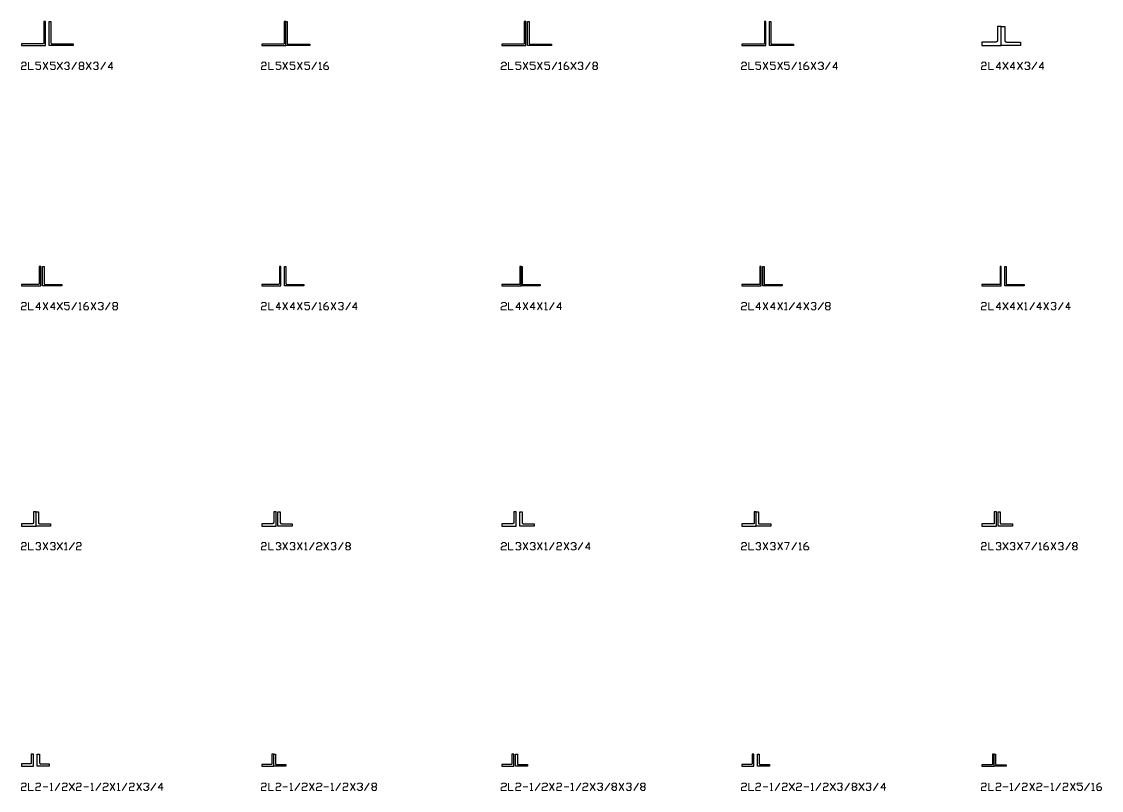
# Model space of a CAD drawing. Header units: inches. Extents: x 0 to 985, y -1555 to 12.
# Drawn here: x 750 to 974.9, y -355 to -195 of the extents above; entities that cross this region are included whole.
import ezdxf

# ---------------------------------------------------------------- set-up
doc = ezdxf.new("R2010")
doc.units = ezdxf.units.IN
doc.header["$MEASUREMENT"] = 0
doc.layers.add('AISC_STEEL', color=7, linetype='Continuous')

msp = doc.modelspace()

# ---------------------------------------------------------------- linework, layer by layer
at = {"color": 3, "lineweight": 0}
for points in [[(750, -203.76), (750.22, -203.43), (750.77, -203.43), (750.98, -203.76), (750.98, -203.97), (750.77, -204.19), (750.22, -204.19), (750, -204.52), (750, -204.96), (750.98, -204.96)], [(751.42, -203.43), (751.42, -204.96), (752.51, -204.96)], [(752.95, -204.74), (753.27, -204.96), (753.71, -204.96), (753.93, -204.74), (753.93, -204.19), (753.71, -203.97), (752.95, -203.97), (752.95, -203.43), (753.93, -203.43)], [(754.47, -204.96), (755.45, -203.43)], [(754.47, -203.43), (755.45, -204.96)], [(756, -204.74), (756.22, -204.96), (756.76, -204.96), (756.98, -204.74), (756.98, -204.19), (756.76, -203.97), (756, -203.97), (756, -203.43), (756.98, -203.43)], [(757.42, -204.96), (758.51, -203.43)], [(757.42, -203.43), (758.51, -204.96)], [(758.94, -203.76), (759.27, -203.43), (759.71, -203.43), (759.93, -203.76), (759.93, -203.97), (759.71, -204.19), (759.49, -204.19)], [(759.71, -204.19), (759.93, -204.52), (759.93, -204.74), (759.71, -204.96), (759.27, -204.96), (758.94, -204.74)], [(760.47, -204.96), (761.45, -203.43)], [(762.76, -204.19), (762.98, -204.52), (762.98, -204.74), (762.76, -204.96), (762.22, -204.96), (762, -204.74), (762, -204.52), (762.22, -204.19), (762.76, -204.19), (762.98, -203.97), (762.98, -203.76), (762.76, -203.43), (762.22, -203.43), (762, -203.76), (762, -203.97), (762.22, -204.19)], [(763.42, -204.96), (764.51, -203.43)], [(763.42, -203.43), (764.51, -204.96)], [(764.94, -203.76), (765.27, -203.43), (765.71, -203.43), (765.92, -203.76), (765.92, -203.97), (765.71, -204.19), (765.49, -204.19)], [(765.71, -204.19), (765.92, -204.52), (765.92, -204.74), (765.71, -204.96), (765.27, -204.96), (764.94, -204.74)], [(766.47, -204.96), (767.45, -203.43)], [(768.98, -204.52), (768, -204.52), (768.76, -203.43), (768.76, -204.96)], [(799.95, -203.76), (800.17, -203.43), (800.71, -203.43), (800.93, -203.76), (800.93, -203.97), (800.71, -204.19), (800.17, -204.19), (799.95, -204.52), (799.95, -204.96), (800.93, -204.96)], [(801.47, -203.43), (801.47, -204.96), (802.46, -204.96)], [(803, -204.74), (803.22, -204.96), (803.66, -204.96), (803.98, -204.74), (803.98, -204.19), (803.66, -203.97), (803, -203.97), (803, -203.43), (803.98, -203.43)], [(804.42, -204.96), (805.4, -203.43)], [(804.42, -203.43), (805.4, -204.96)], [(805.95, -204.74), (806.16, -204.96), (806.71, -204.96), (806.93, -204.74), (806.93, -204.19), (806.71, -203.97), (805.95, -203.97), (805.95, -203.43), (806.93, -203.43)], [(807.47, -204.96), (808.45, -203.43)], [(807.47, -203.43), (808.45, -204.96)], [(809, -204.74), (809.22, -204.96), (809.65, -204.96), (809.98, -204.74), (809.98, -204.19), (809.65, -203.97), (809, -203.97), (809, -203.43), (809.98, -203.43)], [(810.42, -204.96), (811.4, -203.43)], [(811.94, -203.76), (812.16, -203.43), (812.16, -204.96)], [(812.92, -204.19), (813.69, -204.19), (813.91, -204.52), (813.91, -204.74), (813.69, -204.96), (813.25, -204.96), (812.92, -204.74), (812.92, -203.97), (813.47, -203.43), (813.69, -203.43)], [(849.89, -203.76), (850.22, -203.43), (850.66, -203.43), (850.98, -203.76), (850.98, -203.97), (850.66, -204.19), (850.22, -204.19), (849.89, -204.52), (849.89, -204.96), (850.98, -204.96)], [(851.42, -203.43), (851.42, -204.96), (852.4, -204.96)], [(852.95, -204.74), (853.16, -204.96), (853.71, -204.96), (853.93, -204.74), (853.93, -204.19), (853.71, -203.97), (852.95, -203.97), (852.95, -203.43), (853.93, -203.43)], [(854.47, -204.96), (855.45, -203.43)], [(854.47, -203.43), (855.45, -204.96)], [(855.89, -204.74), (856.22, -204.96), (856.65, -204.96), (856.98, -204.74), (856.98, -204.19), (856.65, -203.97), (855.89, -203.97), (855.89, -203.43), (856.98, -203.43)], [(857.42, -204.96), (858.4, -203.43)], [(857.42, -203.43), (858.4, -204.96)], [(858.94, -204.74), (859.16, -204.96), (859.71, -204.96), (859.93, -204.74), (859.93, -204.19), (859.71, -203.97), (858.94, -203.97), (858.94, -203.43), (859.93, -203.43)], [(860.47, -204.96), (861.45, -203.43)], [(861.89, -203.76), (862.22, -203.43), (862.22, -204.96)], [(862.98, -204.19), (863.63, -204.19), (863.96, -204.52), (863.96, -204.74), (863.63, -204.96), (863.2, -204.96), (862.98, -204.74), (862.98, -203.97), (863.42, -203.43), (863.63, -203.43)], [(864.4, -204.96), (865.49, -203.43)], [(864.4, -203.43), (865.49, -204.96)], [(865.92, -203.76), (866.14, -203.43), (866.69, -203.43), (866.91, -203.76), (866.91, -203.97), (866.69, -204.19), (866.47, -204.19)], [(866.69, -204.19), (866.91, -204.52), (866.91, -204.74), (866.69, -204.96), (866.14, -204.96), (865.92, -204.74)], [(867.45, -204.96), (868.43, -203.43)], [(869.63, -204.19), (869.96, -204.52), (869.96, -204.74), (869.63, -204.96), (869.2, -204.96), (868.98, -204.74), (868.98, -204.52), (869.2, -204.19), (869.63, -204.19), (869.96, -203.97), (869.96, -203.76), (869.63, -203.43), (869.2, -203.43), (868.98, -203.76), (868.98, -203.97), (869.2, -204.19)], [(899.95, -203.76), (900.17, -203.43), (900.71, -203.43), (900.93, -203.76), (900.93, -203.97), (900.71, -204.19), (900.17, -204.19), (899.95, -204.52), (899.95, -204.96), (900.93, -204.96)], [(901.47, -203.43), (901.47, -204.96), (902.46, -204.96)], [(902.89, -204.74), (903.22, -204.96), (903.66, -204.96), (903.87, -204.74), (903.87, -204.19), (903.66, -203.97), (902.89, -203.97), (902.89, -203.43), (903.87, -203.43)], [(904.42, -204.96), (905.4, -203.43)], [(904.42, -203.43), (905.4, -204.96)], [(905.95, -204.74), (906.16, -204.96), (906.71, -204.96), (906.93, -204.74), (906.93, -204.19), (906.71, -203.97), (905.95, -203.97), (905.95, -203.43), (906.93, -203.43)], [(907.47, -204.96), (908.45, -203.43)], [(907.47, -203.43), (908.45, -204.96)], [(908.89, -204.74), (909.22, -204.96), (909.65, -204.96), (909.87, -204.74), (909.87, -204.19), (909.65, -203.97), (908.89, -203.97), (908.89, -203.43), (909.87, -203.43)], [(910.42, -204.96), (911.4, -203.43)], [(911.94, -203.76), (912.16, -203.43), (912.16, -204.96)], [(912.92, -204.19), (913.69, -204.19), (913.91, -204.52), (913.91, -204.74), (913.69, -204.96), (913.14, -204.96), (912.92, -204.74), (912.92, -203.97), (913.47, -203.43), (913.69, -203.43)], [(914.45, -204.96), (915.43, -203.43)], [(914.45, -203.43), (915.43, -204.96)], [(915.87, -203.76), (916.2, -203.43), (916.63, -203.43), (916.96, -203.76), (916.96, -203.97), (916.63, -204.19), (916.41, -204.19)], [(916.63, -204.19), (916.96, -204.52), (916.96, -204.74), (916.63, -204.96), (916.2, -204.96), (915.87, -204.74)], [(917.4, -204.96), (918.38, -203.43)], [(919.9, -204.52), (918.92, -204.52), (919.69, -203.43), (919.69, -204.96)], [(949.89, -203.76), (950.11, -203.43), (950.66, -203.43), (950.87, -203.76), (950.87, -203.97), (950.66, -204.19), (950.11, -204.19), (949.89, -204.52), (949.89, -204.96), (950.87, -204.96)], [(951.42, -203.43), (951.42, -204.96), (952.4, -204.96)], [(953.93, -204.52), (952.95, -204.52), (953.71, -203.43), (953.71, -204.96)], [(954.36, -204.96), (955.45, -203.43)], [(954.36, -203.43), (955.45, -204.96)], [(956.87, -204.52), (955.89, -204.52), (956.65, -203.43), (956.65, -204.96)], [(957.42, -204.96), (958.4, -203.43)], [(957.42, -203.43), (958.4, -204.96)], [(958.94, -203.76), (959.16, -203.43), (959.71, -203.43), (959.93, -203.76), (959.93, -203.97), (959.71, -204.19), (959.38, -204.19)], [(959.71, -204.19), (959.93, -204.52), (959.93, -204.74), (959.71, -204.96), (959.16, -204.96), (958.94, -204.74)], [(960.36, -204.96), (961.45, -203.43)], [(962.87, -204.52), (961.89, -204.52), (962.65, -203.43), (962.65, -204.96)], [(811.94, -204.96), (812.49, -204.96)], [(861.89, -204.96), (862.43, -204.96)], [(911.94, -204.96), (912.38, -204.96)], [(750, -253.7), (750.22, -253.48), (750.77, -253.48), (750.98, -253.7), (750.98, -254.03), (750.77, -254.25), (750.22, -254.25), (750, -254.47), (750, -255.01), (750.98, -255.01)], [(751.42, -253.48), (751.42, -255.01), (752.51, -255.01)], [(753.93, -254.47), (752.95, -254.47), (753.71, -253.48), (753.71, -255.01)], [(754.47, -255.01), (755.45, -253.48)], [(754.47, -253.48), (755.45, -255.01)], [(756.98, -254.47), (756, -254.47), (756.76, -253.48), (756.76, -255.01)], [(757.42, -255.01), (758.51, -253.48)], [(757.42, -253.48), (758.51, -255.01)], [(758.94, -254.68), (759.27, -255.01), (759.71, -255.01), (759.93, -254.68), (759.93, -254.25), (759.71, -254.03), (758.94, -254.03), (758.94, -253.48), (759.93, -253.48)], [(760.47, -255.01), (761.45, -253.48)], [(762, -253.7), (762.22, -253.48), (762.22, -255.01)], [(762.98, -254.25), (763.74, -254.25), (763.96, -254.47), (763.96, -254.68), (763.74, -255.01), (763.2, -255.01), (762.98, -254.68), (762.98, -254.03), (763.42, -253.48), (763.74, -253.48)], [(764.51, -255.01), (765.49, -253.48)], [(764.51, -253.48), (765.49, -255.01)], [(765.92, -253.7), (766.25, -253.48), (766.69, -253.48), (767.01, -253.7), (767.01, -254.03), (766.69, -254.25), (766.47, -254.25)], [(767.45, -255.01), (768.43, -253.48)], [(769.74, -254.25), (769.96, -254.47), (769.96, -254.68), (769.74, -255.01), (769.2, -255.01), (768.98, -254.68), (768.98, -254.47), (769.2, -254.25), (769.74, -254.25), (769.96, -254.03), (769.96, -253.7), (769.74, -253.48), (769.2, -253.48), (768.98, -253.7), (768.98, -254.03), (769.2, -254.25)], [(799.95, -253.7), (800.17, -253.48), (800.71, -253.48), (800.93, -253.7), (800.93, -254.03), (800.71, -254.25), (800.17, -254.25), (799.95, -254.47), (799.95, -255.01), (800.93, -255.01)], [(801.47, -253.48), (801.47, -255.01), (802.46, -255.01)], [(803.98, -254.47), (803, -254.47), (803.66, -253.48), (803.66, -255.01)], [(804.42, -255.01), (805.4, -253.48)], [(804.42, -253.48), (805.4, -255.01)], [(806.93, -254.47), (805.95, -254.47), (806.71, -253.48), (806.71, -255.01)], [(807.47, -255.01), (808.45, -253.48)], [(807.47, -253.48), (808.45, -255.01)], [(809, -254.68), (809.22, -255.01), (809.65, -255.01), (809.98, -254.68), (809.98, -254.25), (809.65, -254.03), (809, -254.03), (809, -253.48), (809.98, -253.48)], [(810.42, -255.01), (811.4, -253.48)], [(811.94, -253.7), (812.16, -253.48), (812.16, -255.01)], [(812.92, -254.25), (813.69, -254.25), (813.91, -254.47), (813.91, -254.68), (813.69, -255.01), (813.25, -255.01), (812.92, -254.68), (812.92, -254.03), (813.47, -253.48), (813.69, -253.48)], [(814.45, -255.01), (815.43, -253.48)], [(814.45, -253.48), (815.43, -255.01)], [(815.98, -253.7), (816.2, -253.48), (816.74, -253.48), (816.96, -253.7), (816.96, -254.03), (816.74, -254.25), (816.41, -254.25)], [(817.51, -255.01), (818.49, -253.48)], [(819.9, -254.47), (818.92, -254.47), (819.69, -253.48), (819.69, -255.01)], [(849.89, -253.7), (850.22, -253.48), (850.66, -253.48), (850.98, -253.7), (850.98, -254.03), (850.66, -254.25), (850.22, -254.25), (849.89, -254.47), (849.89, -255.01), (850.98, -255.01)], [(851.42, -253.48), (851.42, -255.01), (852.4, -255.01)], [(853.93, -254.47), (852.95, -254.47), (853.71, -253.48), (853.71, -255.01)], [(854.47, -255.01), (855.45, -253.48)], [(854.47, -253.48), (855.45, -255.01)], [(856.98, -254.47), (855.89, -254.47), (856.65, -253.48), (856.65, -255.01)], [(857.42, -255.01), (858.4, -253.48)], [(857.42, -253.48), (858.4, -255.01)], [(858.94, -253.7), (859.16, -253.48), (859.16, -255.01)], [(859.93, -255.01), (860.91, -253.48)], [(862.43, -254.47), (861.45, -254.47), (862.22, -253.48), (862.22, -255.01)], [(899.95, -253.7), (900.17, -253.48), (900.71, -253.48), (900.93, -253.7), (900.93, -254.03), (900.71, -254.25), (900.17, -254.25), (899.95, -254.47), (899.95, -255.01), (900.93, -255.01)], [(901.47, -253.48), (901.47, -255.01), (902.46, -255.01)], [(903.87, -254.47), (902.89, -254.47), (903.66, -253.48), (903.66, -255.01)], [(904.42, -255.01), (905.4, -253.48)], [(904.42, -253.48), (905.4, -255.01)], [(906.93, -254.47), (905.95, -254.47), (906.71, -253.48), (906.71, -255.01)], [(907.47, -255.01), (908.45, -253.48)], [(907.47, -253.48), (908.45, -255.01)], [(908.89, -253.7), (909.22, -253.48), (909.22, -255.01)], [(909.87, -255.01), (910.96, -253.48)], [(912.38, -254.47), (911.4, -254.47), (912.16, -253.48), (912.16, -255.01)], [(912.92, -255.01), (913.91, -253.48)], [(912.92, -253.48), (913.91, -255.01)], [(914.45, -253.7), (914.67, -253.48), (915.22, -253.48), (915.43, -253.7), (915.43, -254.03), (915.22, -254.25), (914.89, -254.25)], [(915.87, -255.01), (916.96, -253.48)], [(918.16, -254.25), (918.38, -254.47), (918.38, -254.68), (918.16, -255.01), (917.61, -255.01), (917.4, -254.68), (917.4, -254.47), (917.61, -254.25), (918.16, -254.25), (918.38, -254.03), (918.38, -253.7), (918.16, -253.48), (917.61, -253.48), (917.4, -253.7), (917.4, -254.03), (917.61, -254.25)], [(949.89, -253.7), (950.11, -253.48), (950.66, -253.48), (950.87, -253.7), (950.87, -254.03), (950.66, -254.25), (950.11, -254.25), (949.89, -254.47), (949.89, -255.01), (950.87, -255.01)], [(951.42, -253.48), (951.42, -255.01), (952.4, -255.01)], [(953.93, -254.47), (952.95, -254.47), (953.71, -253.48), (953.71, -255.01)], [(954.36, -255.01), (955.45, -253.48)], [(954.36, -253.48), (955.45, -255.01)], [(956.87, -254.47), (955.89, -254.47), (956.65, -253.48), (956.65, -255.01)], [(957.42, -255.01), (958.4, -253.48)], [(957.42, -253.48), (958.4, -255.01)], [(958.94, -253.7), (959.16, -253.48), (959.16, -255.01)], [(959.93, -255.01), (960.91, -253.48)], [(962.43, -254.47), (961.45, -254.47), (962.11, -253.48), (962.11, -255.01)], [(962.87, -255.01), (963.85, -253.48)], [(962.87, -253.48), (963.85, -255.01)], [(964.4, -253.7), (964.62, -253.48), (965.16, -253.48), (965.38, -253.7), (965.38, -254.03), (965.16, -254.25), (964.94, -254.25)], [(965.92, -255.01), (966.91, -253.48)], [(968.43, -254.47), (967.45, -254.47), (968.1, -253.48), (968.1, -255.01)], [(762, -255.01), (762.43, -255.01)], [(766.69, -254.25), (767.01, -254.47), (767.01, -254.68), (766.69, -255.01), (766.25, -255.01), (765.92, -254.68)], [(811.94, -255.01), (812.49, -255.01)], [(816.74, -254.25), (816.96, -254.47), (816.96, -254.68), (816.74, -255.01), (816.2, -255.01), (815.98, -254.68)], [(858.94, -255.01), (859.49, -255.01)], [(908.89, -255.01), (909.44, -255.01)], [(915.22, -254.25), (915.43, -254.47), (915.43, -254.68), (915.22, -255.01), (914.67, -255.01), (914.45, -254.68)], [(958.94, -255.01), (959.38, -255.01)], [(965.16, -254.25), (965.38, -254.47), (965.38, -254.68), (965.16, -255.01), (964.62, -255.01), (964.4, -254.68)], [(750, -303.76), (750.22, -303.43), (750.77, -303.43), (750.98, -303.76), (750.98, -303.98), (750.77, -304.19), (750.22, -304.19), (750, -304.52), (750, -304.96), (750.98, -304.96)], [(751.42, -303.43), (751.42, -304.96), (752.51, -304.96)], [(752.95, -303.76), (753.27, -303.43), (753.71, -303.43), (753.93, -303.76), (753.93, -303.98), (753.71, -304.19), (753.49, -304.19)], [(754.47, -304.96), (755.45, -303.43)], [(754.47, -303.43), (755.45, -304.96)], [(756, -303.76), (756.22, -303.43), (756.76, -303.43), (756.98, -303.76), (756.98, -303.98), (756.76, -304.19), (756.44, -304.19)], [(757.42, -304.96), (758.51, -303.43)], [(757.42, -303.43), (758.51, -304.96)], [(758.94, -303.76), (759.27, -303.43), (759.27, -304.96)], [(759.93, -304.96), (761.02, -303.43)], [(761.45, -303.76), (761.67, -303.43), (762.22, -303.43), (762.43, -303.76), (762.43, -303.98), (762.22, -304.19), (761.67, -304.19), (761.45, -304.52), (761.45, -304.96), (762.43, -304.96)], [(799.95, -303.76), (800.17, -303.43), (800.71, -303.43), (800.93, -303.76), (800.93, -303.98), (800.71, -304.19), (800.17, -304.19), (799.95, -304.52), (799.95, -304.96), (800.93, -304.96)], [(801.47, -303.43), (801.47, -304.96), (802.46, -304.96)], [(803, -303.76), (803.22, -303.43), (803.66, -303.43), (803.98, -303.76), (803.98, -303.98), (803.66, -304.19), (803.44, -304.19)], [(804.42, -304.96), (805.4, -303.43)], [(804.42, -303.43), (805.4, -304.96)], [(805.95, -303.76), (806.16, -303.43), (806.71, -303.43), (806.93, -303.76), (806.93, -303.98), (806.71, -304.19), (806.49, -304.19)], [(807.47, -304.96), (808.45, -303.43)], [(807.47, -303.43), (808.45, -304.96)], [(809, -303.76), (809.22, -303.43), (809.22, -304.96)], [(809.98, -304.96), (810.96, -303.43)], [(811.4, -303.76), (811.73, -303.43), (812.16, -303.43), (812.49, -303.76), (812.49, -303.98), (812.16, -304.19), (811.73, -304.19), (811.4, -304.52), (811.4, -304.96), (812.49, -304.96)], [(812.92, -304.96), (813.91, -303.43)], [(812.92, -303.43), (813.91, -304.96)], [(814.45, -303.76), (814.67, -303.43), (815.21, -303.43), (815.43, -303.76), (815.43, -303.98), (815.21, -304.19), (815, -304.19)], [(815.98, -304.96), (816.96, -303.43)], [(818.16, -304.19), (818.49, -304.52), (818.49, -304.74), (818.16, -304.96), (817.72, -304.96), (817.51, -304.74), (817.51, -304.52), (817.72, -304.19), (818.16, -304.19), (818.49, -303.98), (818.49, -303.76), (818.16, -303.43), (817.72, -303.43), (817.51, -303.76), (817.51, -303.98), (817.72, -304.19)], [(849.89, -303.76), (850.22, -303.43), (850.66, -303.43), (850.98, -303.76), (850.98, -303.98), (850.66, -304.19), (850.22, -304.19), (849.89, -304.52), (849.89, -304.96), (850.98, -304.96)], [(851.42, -303.43), (851.42, -304.96), (852.4, -304.96)], [(852.95, -303.76), (853.16, -303.43), (853.71, -303.43), (853.93, -303.76), (853.93, -303.98), (853.71, -304.19), (853.49, -304.19)], [(854.47, -304.96), (855.45, -303.43)], [(854.47, -303.43), (855.45, -304.96)], [(855.89, -303.76), (856.22, -303.43), (856.65, -303.43), (856.98, -303.76), (856.98, -303.98), (856.65, -304.19), (856.44, -304.19)], [(857.42, -304.96), (858.4, -303.43)], [(857.42, -303.43), (858.4, -304.96)], [(858.94, -303.76), (859.16, -303.43), (859.16, -304.96)], [(859.93, -304.96), (860.91, -303.43)], [(861.45, -303.76), (861.67, -303.43), (862.22, -303.43), (862.43, -303.76), (862.43, -303.98), (862.22, -304.19), (861.67, -304.19), (861.45, -304.52), (861.45, -304.96), (862.43, -304.96)], [(862.98, -304.96), (863.96, -303.43)], [(862.98, -303.43), (863.96, -304.96)], [(864.4, -303.76), (864.72, -303.43), (865.16, -303.43), (865.49, -303.76), (865.49, -303.98), (865.16, -304.19), (864.94, -304.19)], [(865.92, -304.96), (866.91, -303.43)], [(868.43, -304.52), (867.45, -304.52), (868.21, -303.43), (868.21, -304.96)], [(899.95, -303.76), (900.17, -303.43), (900.71, -303.43), (900.93, -303.76), (900.93, -303.98), (900.71, -304.19), (900.17, -304.19), (899.95, -304.52), (899.95, -304.96), (900.93, -304.96)], [(901.47, -303.43), (901.47, -304.96), (902.46, -304.96)], [(902.89, -303.76), (903.22, -303.43), (903.66, -303.43), (903.87, -303.76), (903.87, -303.98), (903.66, -304.19), (903.44, -304.19)], [(904.42, -304.96), (905.4, -303.43)], [(904.42, -303.43), (905.4, -304.96)], [(905.95, -303.76), (906.16, -303.43), (906.71, -303.43), (906.93, -303.76), (906.93, -303.98), (906.71, -304.19), (906.38, -304.19)], [(907.47, -304.96), (908.45, -303.43)], [(907.47, -303.43), (908.45, -304.96)], [(908.89, -303.43), (909.87, -303.43), (909.22, -304.96)], [(910.42, -304.96), (911.4, -303.43)], [(911.94, -303.76), (912.16, -303.43), (912.16, -304.96)], [(912.92, -304.19), (913.69, -304.19), (913.91, -304.52), (913.91, -304.74), (913.69, -304.96), (913.14, -304.96), (912.92, -304.74), (912.92, -303.98), (913.47, -303.43), (913.69, -303.43)], [(949.89, -303.76), (950.11, -303.43), (950.66, -303.43), (950.87, -303.76), (950.87, -303.98), (950.66, -304.19), (950.11, -304.19), (949.89, -304.52), (949.89, -304.96), (950.87, -304.96)], [(951.42, -303.43), (951.42, -304.96), (952.4, -304.96)], [(952.95, -303.76), (953.16, -303.43), (953.71, -303.43), (953.93, -303.76), (953.93, -303.98), (953.71, -304.19), (953.38, -304.19)], [(954.36, -304.96), (955.45, -303.43)], [(954.36, -303.43), (955.45, -304.96)], [(955.89, -303.76), (956.11, -303.43), (956.65, -303.43), (956.87, -303.76), (956.87, -303.98), (956.65, -304.19), (956.44, -304.19)], [(957.42, -304.96), (958.4, -303.43)], [(957.42, -303.43), (958.4, -304.96)], [(958.94, -303.43), (959.93, -303.43), (959.16, -304.96)], [(960.36, -304.96), (961.45, -303.43)], [(961.89, -303.76), (962.11, -303.43), (962.11, -304.96)], [(962.87, -304.19), (963.63, -304.19), (963.85, -304.52), (963.85, -304.74), (963.63, -304.96), (963.2, -304.96), (962.87, -304.74), (962.87, -303.98), (963.42, -303.43), (963.63, -303.43)], [(964.4, -304.96), (965.38, -303.43)], [(964.4, -303.43), (965.38, -304.96)], [(965.92, -303.76), (966.14, -303.43), (966.69, -303.43), (966.91, -303.76), (966.91, -303.98), (966.69, -304.19), (966.36, -304.19)], [(967.45, -304.96), (968.43, -303.43)], [(969.63, -304.19), (969.85, -304.52), (969.85, -304.74), (969.63, -304.96), (969.2, -304.96), (968.87, -304.74), (968.87, -304.52), (969.2, -304.19), (969.63, -304.19), (969.85, -303.98), (969.85, -303.76), (969.63, -303.43), (969.2, -303.43), (968.87, -303.76), (968.87, -303.98), (969.2, -304.19)], [(753.71, -304.19), (753.93, -304.52), (753.93, -304.74), (753.71, -304.96), (753.27, -304.96), (752.95, -304.74)], [(756.76, -304.19), (756.98, -304.52), (756.98, -304.74), (756.76, -304.96), (756.22, -304.96), (756, -304.74)], [(758.94, -304.96), (759.49, -304.96)], [(803.66, -304.19), (803.98, -304.52), (803.98, -304.74), (803.66, -304.96), (803.22, -304.96), (803, -304.74)], [(806.71, -304.19), (806.93, -304.52), (806.93, -304.74), (806.71, -304.96), (806.16, -304.96), (805.95, -304.74)], [(809, -304.96), (809.44, -304.96)], [(815.21, -304.19), (815.43, -304.52), (815.43, -304.74), (815.21, -304.96), (814.67, -304.96), (814.45, -304.74)], [(853.71, -304.19), (853.93, -304.52), (853.93, -304.74), (853.71, -304.96), (853.16, -304.96), (852.95, -304.74)], [(856.65, -304.19), (856.98, -304.52), (856.98, -304.74), (856.65, -304.96), (856.22, -304.96), (855.89, -304.74)], [(858.94, -304.96), (859.49, -304.96)], [(865.16, -304.19), (865.49, -304.52), (865.49, -304.74), (865.16, -304.96), (864.72, -304.96), (864.4, -304.74)], [(903.66, -304.19), (903.87, -304.52), (903.87, -304.74), (903.66, -304.96), (903.22, -304.96), (902.89, -304.74)], [(906.71, -304.19), (906.93, -304.52), (906.93, -304.74), (906.71, -304.96), (906.16, -304.96), (905.95, -304.74)], [(911.94, -304.96), (912.38, -304.96)], [(953.71, -304.19), (953.93, -304.52), (953.93, -304.74), (953.71, -304.96), (953.16, -304.96), (952.95, -304.74)], [(956.65, -304.19), (956.87, -304.52), (956.87, -304.74), (956.65, -304.96), (956.11, -304.96), (955.89, -304.74)], [(961.89, -304.96), (962.43, -304.96)], [(966.69, -304.19), (966.91, -304.52), (966.91, -304.74), (966.69, -304.96), (966.14, -304.96), (965.92, -304.74)], [(750, -353.7), (750.22, -353.48), (750.77, -353.48), (750.98, -353.7), (750.98, -353.92), (750.77, -354.25), (750.22, -354.25), (750, -354.47), (750, -355.01), (750.98, -355.01)], [(751.42, -353.48), (751.42, -355.01), (752.51, -355.01)], [(752.95, -353.7), (753.27, -353.48), (753.71, -353.48), (753.93, -353.7), (753.93, -353.92), (753.71, -354.25), (753.27, -354.25), (752.95, -354.47), (752.95, -355.01), (753.93, -355.01)], [(754.47, -354.25), (755.45, -354.25)], [(756, -353.7), (756.22, -353.48), (756.22, -355.01)], [(756, -355.01), (756.44, -355.01)], [(756.98, -355.01), (757.96, -353.48)], [(758.51, -353.7), (758.73, -353.48), (759.27, -353.48), (759.49, -353.7), (759.49, -353.92), (759.27, -354.25), (758.73, -354.25), (758.51, -354.47), (758.51, -355.01), (759.49, -355.01)], [(759.93, -355.01), (761.02, -353.48)], [(759.93, -353.48), (761.02, -355.01)], [(761.45, -353.7), (761.67, -353.48), (762.22, -353.48), (762.43, -353.7), (762.43, -353.92), (762.22, -354.25), (761.67, -354.25), (761.45, -354.47), (761.45, -355.01), (762.43, -355.01)], [(762.98, -354.25), (763.96, -354.25)], [(764.51, -353.7), (764.72, -353.48), (764.72, -355.01)], [(764.51, -355.01), (764.94, -355.01)], [(765.49, -355.01), (766.47, -353.48)], [(767.01, -353.7), (767.23, -353.48), (767.67, -353.48), (768, -353.7), (768, -353.92), (767.67, -354.25), (767.23, -354.25), (767.01, -354.47), (767.01, -355.01), (768, -355.01)], [(768.43, -355.01), (769.41, -353.48)], [(768.43, -353.48), (769.41, -355.01)], [(769.96, -353.7), (770.18, -353.48), (770.18, -355.01)], [(769.96, -355.01), (770.5, -355.01)], [(770.94, -355.01), (771.92, -353.48)], [(772.47, -353.7), (772.68, -353.48), (773.23, -353.48), (773.45, -353.7), (773.45, -353.92), (773.23, -354.25), (772.68, -354.25), (772.47, -354.47), (772.47, -355.01), (773.45, -355.01)], [(773.99, -355.01), (774.97, -353.48)], [(773.99, -353.48), (774.97, -355.01)], [(775.41, -353.7), (775.74, -353.48), (776.17, -353.48), (776.5, -353.7), (776.5, -353.92), (776.17, -354.25), (775.96, -354.25)], [(776.17, -354.25), (776.5, -354.47), (776.5, -354.68), (776.17, -355.01), (775.74, -355.01), (775.41, -354.68)], [(776.94, -355.01), (777.92, -353.48)], [(779.45, -354.47), (778.46, -354.47), (779.23, -353.48), (779.23, -355.01)], [(799.95, -353.7), (800.17, -353.48), (800.71, -353.48), (800.93, -353.7), (800.93, -353.92), (800.71, -354.25), (800.17, -354.25), (799.95, -354.47), (799.95, -355.01), (800.93, -355.01)], [(801.47, -353.48), (801.47, -355.01), (802.46, -355.01)], [(803, -353.7), (803.22, -353.48), (803.66, -353.48), (803.98, -353.7), (803.98, -353.92), (803.66, -354.25), (803.22, -354.25), (803, -354.47), (803, -355.01), (803.98, -355.01)], [(804.42, -354.25), (805.4, -354.25)], [(805.95, -353.7), (806.16, -353.48), (806.16, -355.01)], [(805.95, -355.01), (806.49, -355.01)], [(806.93, -355.01), (807.91, -353.48)], [(808.45, -353.7), (808.67, -353.48), (809.22, -353.48), (809.44, -353.7), (809.44, -353.92), (809.22, -354.25), (808.67, -354.25), (808.45, -354.47), (808.45, -355.01), (809.44, -355.01)], [(809.98, -355.01), (810.96, -353.48)], [(809.98, -353.48), (810.96, -355.01)], [(811.4, -353.7), (811.73, -353.48), (812.16, -353.48), (812.49, -353.7), (812.49, -353.92), (812.16, -354.25), (811.73, -354.25), (811.4, -354.47), (811.4, -355.01), (812.49, -355.01)], [(812.92, -354.25), (813.91, -354.25)], [(814.45, -353.7), (814.67, -353.48), (814.67, -355.01)], [(814.45, -355.01), (815, -355.01)], [(815.43, -355.01), (816.41, -353.48)], [(816.96, -353.7), (817.18, -353.48), (817.72, -353.48), (817.94, -353.7), (817.94, -353.92), (817.72, -354.25), (817.18, -354.25), (816.96, -354.47), (816.96, -355.01), (817.94, -355.01)], [(818.49, -355.01), (819.47, -353.48)], [(818.49, -353.48), (819.47, -355.01)], [(819.9, -353.7), (820.23, -353.48), (820.67, -353.48), (820.99, -353.7), (820.99, -353.92), (820.67, -354.25), (820.45, -354.25)], [(820.67, -354.25), (820.99, -354.47), (820.99, -354.68), (820.67, -355.01), (820.23, -355.01), (819.9, -354.68)], [(821.43, -355.01), (822.41, -353.48)], [(823.72, -354.25), (823.94, -354.47), (823.94, -354.68), (823.72, -355.01), (823.18, -355.01), (822.96, -354.68), (822.96, -354.47), (823.18, -354.25), (823.72, -354.25), (823.94, -353.92), (823.94, -353.7), (823.72, -353.48), (823.18, -353.48), (822.96, -353.7), (822.96, -353.92), (823.18, -354.25)], [(849.89, -353.7), (850.22, -353.48), (850.66, -353.48), (850.98, -353.7), (850.98, -353.92), (850.66, -354.25), (850.22, -354.25), (849.89, -354.47), (849.89, -355.01), (850.98, -355.01)], [(851.42, -353.48), (851.42, -355.01), (852.4, -355.01)], [(852.95, -353.7), (853.16, -353.48), (853.71, -353.48), (853.93, -353.7), (853.93, -353.92), (853.71, -354.25), (853.16, -354.25), (852.95, -354.47), (852.95, -355.01), (853.93, -355.01)], [(854.47, -354.25), (855.45, -354.25)], [(855.89, -353.7), (856.22, -353.48), (856.22, -355.01)], [(855.89, -355.01), (856.44, -355.01)], [(856.98, -355.01), (857.96, -353.48)], [(858.4, -353.7), (858.73, -353.48), (859.16, -353.48), (859.49, -353.7), (859.49, -353.92), (859.16, -354.25), (858.73, -354.25), (858.4, -354.47), (858.4, -355.01), (859.49, -355.01)], [(859.93, -355.01), (860.91, -353.48)], [(859.93, -353.48), (860.91, -355.01)], [(861.45, -353.7), (861.67, -353.48), (862.22, -353.48), (862.43, -353.7), (862.43, -353.92), (862.22, -354.25), (861.67, -354.25), (861.45, -354.47), (861.45, -355.01), (862.43, -355.01)], [(862.98, -354.25), (863.96, -354.25)], [(864.4, -353.7), (864.72, -353.48), (864.72, -355.01)], [(864.4, -355.01), (864.94, -355.01)], [(865.49, -355.01), (866.47, -353.48)], [(866.91, -353.7), (867.23, -353.48), (867.67, -353.48), (867.89, -353.7), (867.89, -353.92), (867.67, -354.25), (867.23, -354.25), (866.91, -354.47), (866.91, -355.01), (867.89, -355.01)], [(868.43, -355.01), (869.41, -353.48)], [(868.43, -353.48), (869.41, -355.01)], [(869.96, -353.7), (870.18, -353.48), (870.72, -353.48), (870.94, -353.7), (870.94, -353.92), (870.72, -354.25), (870.39, -354.25)], [(870.72, -354.25), (870.94, -354.47), (870.94, -354.68), (870.72, -355.01), (870.18, -355.01), (869.96, -354.68)], [(871.49, -355.01), (872.47, -353.48)], [(873.67, -354.25), (873.88, -354.47), (873.88, -354.68), (873.67, -355.01), (873.23, -355.01), (872.9, -354.68), (872.9, -354.47), (873.23, -354.25), (873.67, -354.25), (873.88, -353.92), (873.88, -353.7), (873.67, -353.48), (873.23, -353.48), (872.9, -353.7), (872.9, -353.92), (873.23, -354.25)], [(874.43, -355.01), (875.41, -353.48)], [(874.43, -353.48), (875.41, -355.01)], [(875.96, -353.7), (876.17, -353.48), (876.72, -353.48), (876.94, -353.7), (876.94, -353.92), (876.72, -354.25), (876.39, -354.25)], [(876.72, -354.25), (876.94, -354.47), (876.94, -354.68), (876.72, -355.01), (876.17, -355.01), (875.96, -354.68)], [(877.48, -355.01), (878.46, -353.48)], [(879.66, -354.25), (879.88, -354.47), (879.88, -354.68), (879.66, -355.01), (879.23, -355.01), (878.9, -354.68), (878.9, -354.47), (879.23, -354.25), (879.66, -354.25), (879.88, -353.92), (879.88, -353.7), (879.66, -353.48), (879.23, -353.48), (878.9, -353.7), (878.9, -353.92), (879.23, -354.25)], [(899.95, -353.7), (900.17, -353.48), (900.71, -353.48), (900.93, -353.7), (900.93, -353.92), (900.71, -354.25), (900.17, -354.25), (899.95, -354.47), (899.95, -355.01), (900.93, -355.01)], [(901.47, -353.48), (901.47, -355.01), (902.46, -355.01)], [(902.89, -353.7), (903.22, -353.48), (903.66, -353.48), (903.87, -353.7), (903.87, -353.92), (903.66, -354.25), (903.22, -354.25), (902.89, -354.47), (902.89, -355.01), (903.87, -355.01)], [(904.42, -354.25), (905.4, -354.25)], [(905.95, -353.7), (906.16, -353.48), (906.16, -355.01)], [(905.95, -355.01), (906.38, -355.01)], [(906.93, -355.01), (907.91, -353.48)], [(908.45, -353.7), (908.67, -353.48), (909.22, -353.48), (909.44, -353.7), (909.44, -353.92), (909.22, -354.25), (908.67, -354.25), (908.45, -354.47), (908.45, -355.01), (909.44, -355.01)], [(909.87, -355.01), (910.96, -353.48)], [(909.87, -353.48), (910.96, -355.01)], [(911.4, -353.7), (911.62, -353.48), (912.16, -353.48), (912.38, -353.7), (912.38, -353.92), (912.16, -354.25), (911.62, -354.25), (911.4, -354.47), (911.4, -355.01), (912.38, -355.01)], [(912.92, -354.25), (913.91, -354.25)], [(914.45, -353.7), (914.67, -353.48), (914.67, -355.01)], [(914.45, -355.01), (914.89, -355.01)], [(915.43, -355.01), (916.41, -353.48)], [(916.96, -353.7), (917.18, -353.48), (917.61, -353.48), (917.94, -353.7), (917.94, -353.92), (917.61, -354.25), (917.18, -354.25), (916.96, -354.47), (916.96, -355.01), (917.94, -355.01)], [(918.38, -355.01), (919.47, -353.48)], [(918.38, -353.48), (919.47, -355.01)], [(919.9, -353.7), (920.12, -353.48), (920.67, -353.48), (920.89, -353.7), (920.89, -353.92), (920.67, -354.25), (920.45, -354.25)], [(920.67, -354.25), (920.89, -354.47), (920.89, -354.68), (920.67, -355.01), (920.12, -355.01), (919.9, -354.68)], [(921.43, -355.01), (922.41, -353.48)], [(923.61, -354.25), (923.94, -354.47), (923.94, -354.68), (923.61, -355.01), (923.18, -355.01), (922.96, -354.68), (922.96, -354.47), (923.18, -354.25), (923.61, -354.25), (923.94, -353.92), (923.94, -353.7), (923.61, -353.48), (923.18, -353.48), (922.96, -353.7), (922.96, -353.92), (923.18, -354.25)], [(924.38, -355.01), (925.47, -353.48)], [(924.38, -353.48), (925.47, -355.01)], [(925.9, -353.7), (926.12, -353.48), (926.67, -353.48), (926.88, -353.7), (926.88, -353.92), (926.67, -354.25), (926.45, -354.25)], [(926.67, -354.25), (926.88, -354.47), (926.88, -354.68), (926.67, -355.01), (926.12, -355.01), (925.9, -354.68)], [(927.43, -355.01), (928.41, -353.48)], [(929.94, -354.47), (928.96, -354.47), (929.72, -353.48), (929.72, -355.01)], [(949.89, -353.7), (950.11, -353.48), (950.66, -353.48), (950.87, -353.7), (950.87, -353.92), (950.66, -354.25), (950.11, -354.25), (949.89, -354.47), (949.89, -355.01), (950.87, -355.01)], [(951.42, -353.48), (951.42, -355.01), (952.4, -355.01)], [(952.95, -353.7), (953.16, -353.48), (953.71, -353.48), (953.93, -353.7), (953.93, -353.92), (953.71, -354.25), (953.16, -354.25), (952.95, -354.47), (952.95, -355.01), (953.93, -355.01)], [(954.36, -354.25), (955.45, -354.25)], [(955.89, -353.7), (956.11, -353.48), (956.11, -355.01)], [(955.89, -355.01), (956.44, -355.01)], [(956.87, -355.01), (957.85, -353.48)], [(958.4, -353.7), (958.62, -353.48), (959.16, -353.48), (959.38, -353.7), (959.38, -353.92), (959.16, -354.25), (958.62, -354.25), (958.4, -354.47), (958.4, -355.01), (959.38, -355.01)], [(959.93, -355.01), (960.91, -353.48)], [(959.93, -353.48), (960.91, -355.01)], [(961.45, -353.7), (961.67, -353.48), (962.11, -353.48), (962.43, -353.7), (962.43, -353.92), (962.11, -354.25), (961.67, -354.25), (961.45, -354.47), (961.45, -355.01), (962.43, -355.01)], [(962.87, -354.25), (963.85, -354.25)], [(964.4, -353.7), (964.62, -353.48), (964.62, -355.01)], [(964.4, -355.01), (964.94, -355.01)], [(965.38, -355.01), (966.36, -353.48)], [(966.91, -353.7), (967.12, -353.48), (967.67, -353.48), (967.89, -353.7), (967.89, -353.92), (967.67, -354.25), (967.12, -354.25), (966.91, -354.47), (966.91, -355.01), (967.89, -355.01)], [(968.43, -355.01), (969.41, -353.48)], [(968.43, -353.48), (969.41, -355.01)], [(969.85, -354.68), (970.18, -355.01), (970.61, -355.01), (970.94, -354.68), (970.94, -354.25), (970.61, -353.92), (969.85, -353.92), (969.85, -353.48), (970.94, -353.48)], [(971.38, -355.01), (972.36, -353.48)], [(972.9, -353.7), (973.12, -353.48), (973.12, -355.01)], [(972.9, -355.01), (973.45, -355.01)], [(973.88, -354.25), (974.65, -354.25), (974.87, -354.47), (974.87, -354.68), (974.65, -355.01), (974.1, -355.01), (973.88, -354.68), (973.88, -353.92), (974.43, -353.48), (974.65, -353.48)]]:
    msp.add_lwpolyline(points, dxfattribs=at)
at = {"layer": 'AISC_STEEL'}
for points in [[(750, -200), (755, -200), (755, -195), (754.62, -195), (754.62, -199.44), (754.62, -199.46), (754.62, -199.49), (754.61, -199.51), (754.6, -199.53), (754.59, -199.55), (754.57, -199.57), (754.55, -199.59), (754.53, -199.6), (754.51, -199.61), (754.49, -199.62), (754.46, -199.62), (754.44, -199.62), (750, -199.62)], [(760.75, -200), (755.75, -200), (755.75, -195), (756.12, -195), (756.12, -199.44), (756.13, -199.46), (756.13, -199.49), (756.14, -199.51), (756.15, -199.53), (756.16, -199.55), (756.18, -199.57), (756.2, -199.59), (756.22, -199.6), (756.24, -199.61), (756.26, -199.62), (756.29, -199.62), (756.31, -199.62), (760.75, -199.62)], [(800, -200), (805, -200), (805, -195), (804.69, -195), (804.69, -199.53), (804.69, -199.55), (804.68, -199.57), (804.68, -199.59), (804.67, -199.61), (804.65, -199.63), (804.64, -199.64), (804.63, -199.65), (804.61, -199.67), (804.59, -199.68), (804.57, -199.68), (804.55, -199.69), (804.53, -199.69), (800, -199.69)], [(810, -200), (805, -200), (805, -195), (805.31, -195), (805.31, -199.53), (805.31, -199.55), (805.32, -199.57), (805.32, -199.59), (805.33, -199.61), (805.35, -199.63), (805.36, -199.64), (805.37, -199.65), (805.39, -199.67), (805.41, -199.68), (805.43, -199.68), (805.45, -199.69), (805.47, -199.69), (810, -199.69)], [(850, -200), (855, -200), (855, -195), (854.69, -195), (854.69, -199.53), (854.69, -199.55), (854.68, -199.57), (854.68, -199.59), (854.67, -199.61), (854.65, -199.63), (854.64, -199.64), (854.63, -199.65), (854.61, -199.67), (854.59, -199.68), (854.57, -199.68), (854.55, -199.69), (854.53, -199.69), (850, -199.69)], [(860.38, -200), (855.38, -200), (855.38, -195), (855.69, -195), (855.69, -199.53), (855.69, -199.55), (855.69, -199.57), (855.7, -199.59), (855.71, -199.61), (855.72, -199.63), (855.73, -199.64), (855.75, -199.65), (855.77, -199.67), (855.78, -199.68), (855.8, -199.68), (855.82, -199.69), (855.84, -199.69), (860.38, -199.69)], [(900, -200), (905, -200), (905, -195), (904.69, -195), (904.69, -199.53), (904.69, -199.55), (904.68, -199.57), (904.68, -199.59), (904.67, -199.61), (904.65, -199.63), (904.64, -199.64), (904.63, -199.65), (904.61, -199.67), (904.59, -199.68), (904.57, -199.68), (904.55, -199.69), (904.53, -199.69), (900, -199.69)], [(910.75, -200), (905.75, -200), (905.75, -195), (906.06, -195), (906.06, -199.53), (906.06, -199.55), (906.07, -199.57), (906.07, -199.59), (906.08, -199.61), (906.1, -199.63), (906.11, -199.64), (906.12, -199.65), (906.14, -199.67), (906.16, -199.68), (906.18, -199.68), (906.2, -199.69), (906.22, -199.69), (910.75, -199.69)], [(950, -200), (954, -200), (954, -196), (953.25, -196), (953.25, -198.88), (953.25, -198.9), (953.25, -198.93), (953.24, -198.96), (953.23, -198.99), (953.22, -199.02), (953.21, -199.05), (953.19, -199.07), (953.18, -199.1), (953.16, -199.12), (953.14, -199.14), (953.12, -199.16), (953.1, -199.18), (953.07, -199.19), (953.05, -199.21), (953.02, -199.22), (952.99, -199.23), (952.96, -199.24), (952.93, -199.25), (952.9, -199.25), (952.88, -199.25), (950, -199.25)], [(958, -200), (954, -200), (954, -196), (954.75, -196), (954.75, -198.88), (954.75, -198.9), (954.75, -198.93), (954.76, -198.96), (954.77, -198.99), (954.78, -199.02), (954.79, -199.05), (954.81, -199.07), (954.82, -199.1), (954.84, -199.12), (954.86, -199.14), (954.88, -199.16), (954.9, -199.18), (954.93, -199.19), (954.95, -199.21), (954.98, -199.22), (955.01, -199.23), (955.04, -199.24), (955.07, -199.25), (955.1, -199.25), (955.12, -199.25), (958, -199.25)], [(750, -250), (754, -250), (754, -246), (753.69, -246), (753.69, -249.53), (753.69, -249.55), (753.68, -249.57), (753.68, -249.59), (753.67, -249.61), (753.65, -249.63), (753.64, -249.64), (753.63, -249.65), (753.61, -249.67), (753.59, -249.68), (753.57, -249.68), (753.55, -249.69), (753.53, -249.69), (750, -249.69)], [(758.38, -250), (754.38, -250), (754.38, -246), (754.69, -246), (754.69, -249.53), (754.69, -249.55), (754.69, -249.57), (754.7, -249.59), (754.71, -249.61), (754.72, -249.63), (754.73, -249.64), (754.75, -249.65), (754.77, -249.67), (754.78, -249.68), (754.8, -249.68), (754.82, -249.69), (754.84, -249.69), (758.38, -249.69)], [(800, -250), (804, -250), (804, -246), (803.69, -246), (803.69, -249.53), (803.69, -249.55), (803.68, -249.57), (803.68, -249.59), (803.67, -249.61), (803.65, -249.63), (803.64, -249.64), (803.63, -249.65), (803.61, -249.67), (803.59, -249.68), (803.57, -249.68), (803.55, -249.69), (803.53, -249.69), (800, -249.69)], [(808.75, -250), (804.75, -250), (804.75, -246), (805.06, -246), (805.06, -249.53), (805.06, -249.55), (805.07, -249.57), (805.07, -249.59), (805.08, -249.61), (805.1, -249.63), (805.11, -249.64), (805.12, -249.65), (805.14, -249.67), (805.16, -249.68), (805.18, -249.68), (805.2, -249.69), (805.22, -249.69), (808.75, -249.69)], [(850, -250), (854, -250), (854, -246), (853.75, -246), (853.75, -249.62), (853.75, -249.64), (853.75, -249.66), (853.74, -249.67), (853.73, -249.69), (853.72, -249.7), (853.71, -249.71), (853.7, -249.72), (853.69, -249.73), (853.67, -249.74), (853.66, -249.75), (853.64, -249.75), (853.62, -249.75), (850, -249.75)], [(858, -250), (854, -250), (854, -246), (854.25, -246), (854.25, -249.62), (854.25, -249.64), (854.25, -249.66), (854.26, -249.67), (854.27, -249.69), (854.28, -249.7), (854.29, -249.71), (854.3, -249.72), (854.31, -249.73), (854.33, -249.74), (854.34, -249.75), (854.36, -249.75), (854.38, -249.75), (858, -249.75)], [(900, -250), (904, -250), (904, -246), (903.75, -246), (903.75, -249.62), (903.75, -249.64), (903.75, -249.66), (903.74, -249.67), (903.73, -249.69), (903.72, -249.7), (903.71, -249.71), (903.7, -249.72), (903.69, -249.73), (903.67, -249.74), (903.66, -249.75), (903.64, -249.75), (903.62, -249.75), (900, -249.75)], [(908.38, -250), (904.38, -250), (904.38, -246), (904.62, -246), (904.62, -249.62), (904.63, -249.64), (904.63, -249.66), (904.63, -249.67), (904.64, -249.69), (904.65, -249.7), (904.66, -249.71), (904.67, -249.72), (904.69, -249.73), (904.7, -249.74), (904.72, -249.75), (904.73, -249.75), (904.75, -249.75), (908.38, -249.75)], [(950, -250), (954, -250), (954, -246), (953.75, -246), (953.75, -249.62), (953.75, -249.64), (953.75, -249.66), (953.74, -249.67), (953.73, -249.69), (953.72, -249.7), (953.71, -249.71), (953.7, -249.72), (953.69, -249.73), (953.67, -249.74), (953.66, -249.75), (953.64, -249.75), (953.62, -249.75), (950, -249.75)], [(958.75, -250), (954.75, -250), (954.75, -246), (955, -246), (955, -249.62), (955, -249.64), (955, -249.66), (955.01, -249.67), (955.02, -249.69), (955.03, -249.7), (955.04, -249.71), (955.05, -249.72), (955.06, -249.73), (955.08, -249.74), (955.09, -249.75), (955.11, -249.75), (955.12, -249.75), (958.75, -249.75)], [(750, -300), (753, -300), (753, -297), (752.5, -297), (752.5, -299.25), (752.5, -299.28), (752.49, -299.31), (752.49, -299.33), (752.48, -299.36), (752.46, -299.38), (752.45, -299.41), (752.43, -299.43), (752.41, -299.45), (752.38, -299.46), (752.36, -299.48), (752.33, -299.49), (752.31, -299.49), (752.28, -299.5), (752.25, -299.5), (750, -299.5)], [(756, -300), (753, -300), (753, -297), (753.5, -297), (753.5, -299.25), (753.5, -299.28), (753.51, -299.31), (753.51, -299.33), (753.52, -299.36), (753.54, -299.38), (753.55, -299.41), (753.57, -299.43), (753.59, -299.45), (753.62, -299.46), (753.64, -299.48), (753.67, -299.49), (753.69, -299.49), (753.72, -299.5), (753.75, -299.5), (756, -299.5)], [(800, -300), (803, -300), (803, -297), (802.5, -297), (802.5, -299.25), (802.5, -299.28), (802.49, -299.31), (802.49, -299.33), (802.48, -299.36), (802.46, -299.38), (802.45, -299.41), (802.43, -299.43), (802.41, -299.45), (802.38, -299.46), (802.36, -299.48), (802.33, -299.49), (802.31, -299.49), (802.28, -299.5), (802.25, -299.5), (800, -299.5)], [(806.38, -300), (803.38, -300), (803.38, -297), (803.88, -297), (803.88, -299.25), (803.88, -299.28), (803.88, -299.31), (803.89, -299.33), (803.9, -299.36), (803.91, -299.38), (803.93, -299.41), (803.95, -299.43), (803.97, -299.45), (803.99, -299.46), (804.02, -299.48), (804.04, -299.49), (804.07, -299.49), (804.1, -299.5), (804.12, -299.5), (806.38, -299.5)], [(850, -300), (853, -300), (853, -297), (852.5, -297), (852.5, -299.25), (852.5, -299.28), (852.49, -299.31), (852.49, -299.33), (852.48, -299.36), (852.46, -299.38), (852.45, -299.41), (852.43, -299.43), (852.41, -299.45), (852.38, -299.46), (852.36, -299.48), (852.33, -299.49), (852.31, -299.49), (852.28, -299.5), (852.25, -299.5), (850, -299.5)], [(856.75, -300), (853.75, -300), (853.75, -297), (854.25, -297), (854.25, -299.25), (854.25, -299.28), (854.26, -299.31), (854.26, -299.33), (854.27, -299.36), (854.29, -299.38), (854.3, -299.41), (854.32, -299.43), (854.34, -299.45), (854.37, -299.46), (854.39, -299.48), (854.42, -299.49), (854.44, -299.49), (854.47, -299.5), (854.5, -299.5), (856.75, -299.5)], [(900, -300), (903, -300), (903, -297), (902.56, -297), (902.56, -299.34), (902.56, -299.37), (902.55, -299.4), (902.55, -299.43), (902.53, -299.45), (902.52, -299.48), (902.5, -299.5), (902.48, -299.52), (902.45, -299.53), (902.43, -299.55), (902.4, -299.55), (902.37, -299.56), (902.34, -299.56), (900, -299.56)], [(906, -300), (903, -300), (903, -297), (903.44, -297), (903.44, -299.34), (903.44, -299.37), (903.45, -299.4), (903.45, -299.43), (903.47, -299.45), (903.48, -299.48), (903.5, -299.5), (903.52, -299.52), (903.55, -299.53), (903.57, -299.55), (903.6, -299.55), (903.63, -299.56), (903.66, -299.56), (906, -299.56)], [(950, -300), (953, -300), (953, -297), (952.56, -297), (952.56, -299.34), (952.56, -299.37), (952.55, -299.4), (952.55, -299.43), (952.53, -299.45), (952.52, -299.48), (952.5, -299.5), (952.48, -299.52), (952.45, -299.53), (952.43, -299.55), (952.4, -299.55), (952.37, -299.56), (952.34, -299.56), (950, -299.56)], [(956.38, -300), (953.38, -300), (953.38, -297), (953.81, -297), (953.81, -299.34), (953.81, -299.37), (953.82, -299.4), (953.83, -299.43), (953.84, -299.45), (953.86, -299.48), (953.88, -299.5), (953.9, -299.52), (953.92, -299.53), (953.95, -299.55), (953.98, -299.55), (954, -299.56), (954.03, -299.56), (956.38, -299.56)], [(750, -350), (752.5, -350), (752.5, -347.5), (752, -347.5), (752, -349.25), (752, -349.28), (751.99, -349.31), (751.99, -349.33), (751.98, -349.36), (751.96, -349.38), (751.95, -349.41), (751.93, -349.43), (751.91, -349.45), (751.88, -349.46), (751.86, -349.48), (751.83, -349.49), (751.81, -349.49), (751.78, -349.5), (751.75, -349.5), (750, -349.5)], [(755.75, -350), (753.25, -350), (753.25, -347.5), (753.75, -347.5), (753.75, -349.25), (753.75, -349.28), (753.76, -349.31), (753.76, -349.33), (753.77, -349.36), (753.79, -349.38), (753.8, -349.41), (753.82, -349.43), (753.84, -349.45), (753.87, -349.46), (753.89, -349.48), (753.92, -349.49), (753.94, -349.49), (753.97, -349.5), (754, -349.5), (755.75, -349.5)], [(800, -350), (802.5, -350), (802.5, -347.5), (802.12, -347.5), (802.12, -349.44), (802.12, -349.46), (802.12, -349.49), (802.11, -349.51), (802.1, -349.53), (802.09, -349.55), (802.07, -349.57), (802.05, -349.59), (802.03, -349.6), (802.01, -349.61), (801.99, -349.62), (801.96, -349.62), (801.94, -349.62), (800, -349.62)], [(805, -350), (802.5, -350), (802.5, -347.5), (802.88, -347.5), (802.88, -349.44), (802.88, -349.46), (802.88, -349.49), (802.89, -349.51), (802.9, -349.53), (802.91, -349.55), (802.93, -349.57), (802.95, -349.59), (802.97, -349.6), (802.99, -349.61), (803.01, -349.62), (803.04, -349.62), (803.06, -349.62), (805, -349.62)], [(850, -350), (852.5, -350), (852.5, -347.5), (852.12, -347.5), (852.12, -349.44), (852.12, -349.46), (852.12, -349.49), (852.11, -349.51), (852.1, -349.53), (852.09, -349.55), (852.07, -349.57), (852.05, -349.59), (852.03, -349.6), (852.01, -349.61), (851.99, -349.62), (851.96, -349.62), (851.94, -349.62), (850, -349.62)], [(855.38, -350), (852.88, -350), (852.88, -347.5), (853.25, -347.5), (853.25, -349.44), (853.25, -349.46), (853.26, -349.49), (853.26, -349.51), (853.28, -349.53), (853.29, -349.55), (853.3, -349.57), (853.32, -349.59), (853.34, -349.6), (853.37, -349.61), (853.39, -349.62), (853.41, -349.62), (853.44, -349.62), (855.38, -349.62)], [(900, -350), (902.5, -350), (902.5, -347.5), (902.12, -347.5), (902.12, -349.44), (902.12, -349.46), (902.12, -349.49), (902.11, -349.51), (902.1, -349.53), (902.09, -349.55), (902.07, -349.57), (902.05, -349.59), (902.03, -349.6), (902.01, -349.61), (901.99, -349.62), (901.96, -349.62), (901.94, -349.62), (900, -349.62)], [(905.75, -350), (903.25, -350), (903.25, -347.5), (903.62, -347.5), (903.62, -349.44), (903.63, -349.46), (903.63, -349.49), (903.64, -349.51), (903.65, -349.53), (903.66, -349.55), (903.68, -349.57), (903.7, -349.59), (903.72, -349.6), (903.74, -349.61), (903.76, -349.62), (903.79, -349.62), (903.81, -349.62), (905.75, -349.62)], [(950, -350), (952.5, -350), (952.5, -347.5), (952.19, -347.5), (952.19, -349.53), (952.19, -349.55), (952.18, -349.57), (952.18, -349.59), (952.17, -349.61), (952.15, -349.63), (952.14, -349.64), (952.13, -349.65), (952.11, -349.67), (952.09, -349.68), (952.07, -349.68), (952.05, -349.69), (952.03, -349.69), (950, -349.69)], [(955, -350), (952.5, -350), (952.5, -347.5), (952.81, -347.5), (952.81, -349.53), (952.81, -349.55), (952.82, -349.57), (952.82, -349.59), (952.83, -349.61), (952.85, -349.63), (952.86, -349.64), (952.87, -349.65), (952.89, -349.67), (952.91, -349.68), (952.93, -349.68), (952.95, -349.69), (952.97, -349.69), (955, -349.69)]]:
    msp.add_lwpolyline(points, close=True, dxfattribs=at)

doc.saveas('drawing.dxf')
